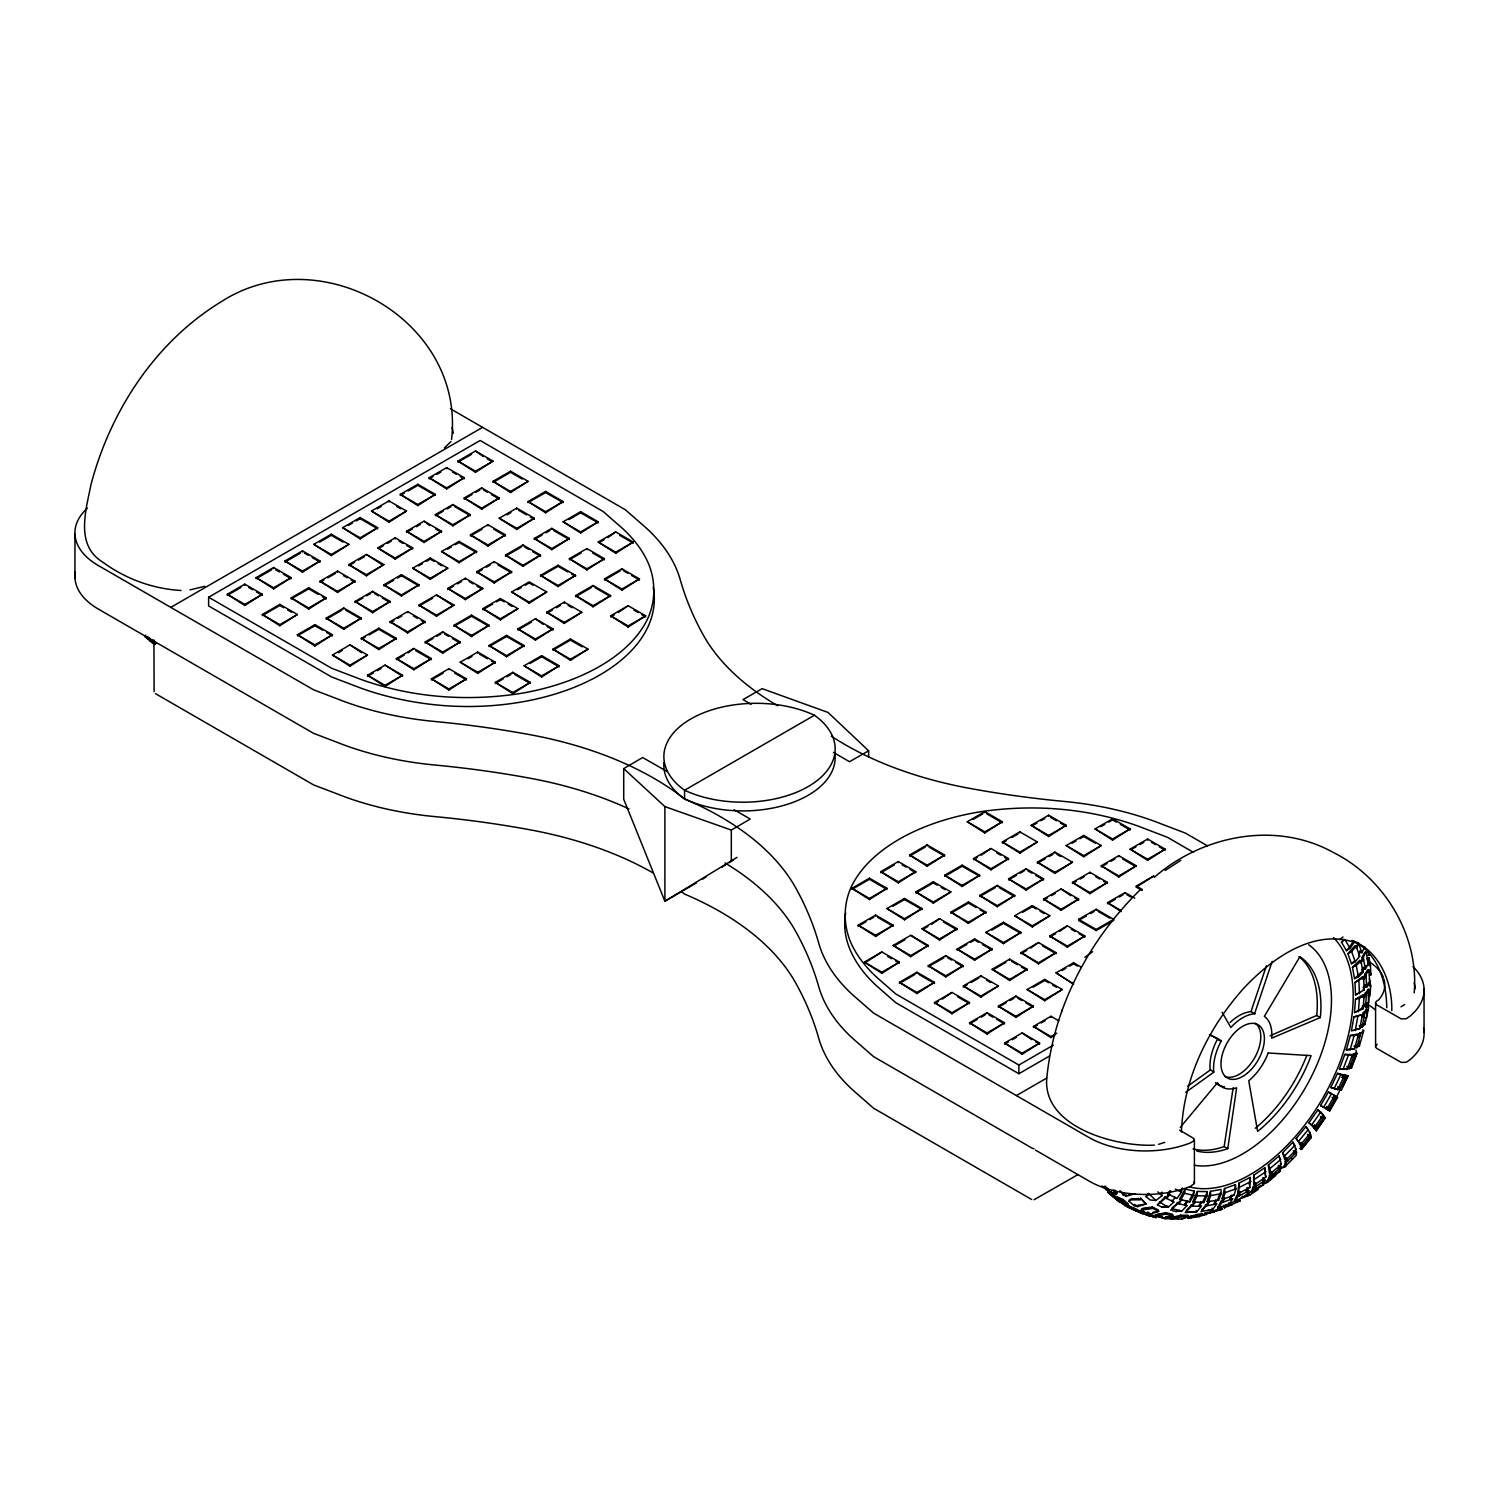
<?xml version="1.0" encoding="UTF-8"?>
<svg xmlns="http://www.w3.org/2000/svg" width="1499" height="1499" viewBox="0 0 1499 1499"><rect width="100%" height="100%" fill="white"/><g stroke="black" fill="none" stroke-linecap="round" stroke-linejoin="round"><path stroke-width="1.5" d="M1347.845 1066.67L1346.795 1066.688L1347.826 1067.288A5.94 1.33 20.7 0 1 1349.831 1066.969L1348.519 1066.407L1347.732 1068.506L1351.423 1068.131L1351.461 1063.578M1285.842 1165.847L1285.88 1163.767L1284.755 1164.873L1285.842 1165.847L1286.161 1162.549L1296.541 1151.981L1295.436 1151.082L1293.581 1152.975L1294.686 1153.874A5.94 1.986 44.5 0 1 1294.386 1151.513L1293.318 1150.801M1170.944 1218.893L1170.981 1217.432L1171.918 1218.968L1181.025 1216.57L1188.445 1216.682L1188.051 1215.296L1180.631 1215.202L1171.806 1217.488L1170.944 1218.893L1181.812 1219.099L1188.445 1216.682L1183.948 1217.319M1178.364 1219.006L1178.401 1217.544M1181.456 1132.026C1183.254 1078.474 1208.513 1027.639 1243.814 988.178C1271.695 958.517 1314.492 927.206 1357.063 943.302M1238.998 1183.104L1237.799 1192.567L1238.849 1193.167L1249.941 1187.452L1250.091 1177.408L1238.998 1183.104L1238.849 1193.167M1250.091 1177.408L1249.267 1184.697M1254.7 1184.603L1253.689 1175.253L1264.763 1167.758L1265.774 1177.127L1254.7 1184.603L1253.67 1184.004L1253.689 1175.253M1264.912 1172.668L1265.774 1177.127M1142.744 1208.531L1141.282 1210.349L1141.545 1208.925L1142.65 1209.955L1152.562 1208.306L1158.633 1211.361L1158.408 1210.03L1152.319 1206.957L1142.744 1208.531L1152.562 1208.306L1152.319 1206.957M1200.081 1203.66L1200.999 1201.748L1201.973 1202.517A5.94 4.609 -89.2 0 0 1199.575 1206.264L1198.807 1205.196L1201.355 1206.283L1196.82 1211.754L1186.927 1211.623L1186.271 1210.424L1193.41 1203.566L1197.045 1195.79L1197.345 1191.461L1207.238 1191.611L1206.939 1195.94L1203.734 1202.554L1192.792 1201.805L1197.345 1191.461M1354.496 1012.518L1355.489 999.158L1362.928 994.886L1364.09 995.411L1363.097 1008.771L1354.496 1012.518L1357.232 1011.225M1358.394 1011.75L1359.387 998.39L1364.09 995.411M1358.844 1010.195L1362.048 1008.171L1364.296 1004.386L1365.645 1004.742A5.94 3.11 4.3 0 0 1363.247 1006.803L1362.198 1006.204M1362.76 997.266L1368.1 989.377L1369.524 989.64L1368.531 1003L1365.495 1006.71L1364.146 1006.335L1364.296 1004.386M1365.495 1006.71L1366.488 993.35L1369.524 989.64L1368.1 989.377M1368.325 991.757L1368.531 1003M1368.793 991.907L1368.493 995.917L1369.974 995.992L1370.723 985.986L1369.468 978.828M1284.755 1164.873L1286.348 1158.034L1284.812 1159.589L1285.861 1160.189L1296.242 1149.621L1292.962 1142.163L1282.582 1152.731L1284.812 1159.589M1296.541 1151.981L1296.242 1155.279L1284.737 1167.028L1279.209 1168.883M1155.336 1216.27L1155.485 1214.827L1156.497 1216.101L1166.053 1214.021L1172.855 1215.614L1172.555 1214.246L1165.735 1212.654L1156.497 1214.64L1155.336 1216.27L1165.585 1218.237L1172.855 1215.614L1165.585 1216.776L1165.585 1218.237M1162.156 1217.863L1162.306 1216.42M1270.084 1035.772L1316.665 1015.479L1316.871 1013.811A110.626 63.876 -60 0 0 1298.996 956.606M1320.282 1017.577L1320.507 1015.891A110.626 63.876 -60 0 0 1300.832 957.355L1299.858 956.793L1264.35 1016.359A41.185 23.778 -60 0 1 1271.658 1038.151L1320.282 1017.577L1316.665 1015.479M1172.686 1217.338L1172.499 1218.799L1165.079 1218.687L1157.453 1216.214M1138.697 1198.451L1130.808 1199.294L1129.066 1201.242L1134.293 1205.721L1137.61 1206.639L1146.06 1203.997L1140.664 1198.244L1146.06 1203.997L1137.797 1205.271L1137.61 1206.639L1134.631 1204.372L1134.293 1205.721M1222.416 1201.036L1223.296 1202.086A5.94 4.029 70.7 0 1 1224.814 1198.488L1223.765 1197.888L1220.823 1201.598L1217.544 1207.95L1229.442 1204.053L1232.609 1198.825L1229.78 1198.469L1230.66 1199.5A5.94 4.029 70.7 0 1 1232.178 1195.921L1231.166 1195.153L1229.78 1198.469M1187.189 1200.793L1184.622 1204.203L1186.983 1205.646L1181.83 1211.023L1172.743 1208.887L1172.143 1207.707L1179.938 1201.242L1184.529 1193.26L1185.166 1188.988L1194.253 1191.124L1193.616 1195.415L1189.756 1201.936L1179.619 1199.2L1185.166 1188.988M1193.092 1148.909A110.626 63.876 -60 0 0 1222.809 1147.035L1224.158 1146.491L1233.171 1087.731M1196.708 1150.988A110.626 63.876 -60 0 0 1226.426 1149.115L1227.775 1148.59L1236.638 1087.768A41.185 23.778 -60 0 1 1217.469 1082.746L1180.238 1127.398M1224.514 1188.501L1222.172 1198.451L1223.221 1199.05L1234.127 1195.228L1235.888 1188.876L1235.42 1184.678L1224.514 1188.501L1224.983 1192.698L1223.221 1199.05M1234.895 1188.107L1235.42 1184.678M1238.474 1194.703L1239.411 1195.715A5.94 3.616 62.8 0 1 1240.479 1192.323L1239.429 1191.724L1236.844 1195.546L1234.464 1200.324L1235.345 1201.467L1237.781 1196.558L1248.892 1190.862L1247.955 1189.831L1245.969 1190.843L1246.906 1191.874A5.94 3.616 62.8 0 1 1247.955 1188.482L1246.943 1187.733L1249.941 1187.452M1353.934 1016.94L1351.405 1030.9L1359.837 1028.576L1362.366 1014.617L1353.934 1016.94L1362.366 1014.617M1355.265 1030.619L1357.775 1016.678M1359.162 1025.934L1360.211 1026.534A5.94 2.567 10.3 0 1 1362.535 1025.035L1361.186 1024.604L1360.83 1026.646L1362.16 1027.077L1365.064 1024.267L1367.594 1010.326L1366.189 1009.951L1363.341 1012.687L1362.085 1015.985M1362.16 1027.077L1364.69 1013.118L1367.594 1010.326L1366.189 1010.963M1366.264 1011.713L1366.282 1003.337M1150.764 1214.04L1147.372 1213.403L1147.634 1211.998L1150.764 1214.04L1158.633 1211.361L1152.806 1212.316M1126.648 1194.853L1126.405 1196.127L1123.182 1194.928L1119.978 1190.581M1142.201 1211.96L1149.227 1216.026L1149.527 1214.583L1142.201 1211.96L1141.601 1213.291L1156.029 1217.619L1156.347 1216.176L1151.794 1215.108M1170.082 1190.562L1167.815 1193.804L1176.959 1198.488L1181.399 1192.173L1182.355 1187.995L1180.481 1191.405M1278.31 1165.323L1279.378 1166.053A5.94 2.586 49.9 0 0 1279.228 1168.827L1278.179 1167.89L1280.127 1166.259L1281.158 1167.196L1280.165 1171.15L1269.334 1180.256L1268.304 1179.207L1271.021 1171.6L1269.428 1172.93L1270.477 1173.548L1281.308 1164.423L1279.153 1155.935L1268.323 1165.042L1269.428 1172.93M1281.158 1167.196L1270.328 1176.322L1269.334 1180.256L1269.185 1178.72L1268.304 1179.207M1278.179 1167.89L1278.46 1166.784M1210.536 1191.312L1207.07 1201.542L1218.631 1200.306L1221.123 1193.747L1221.048 1189.438L1210.536 1191.312L1210.63 1195.602L1207.95 1203.004L1201.561 1210.086L1202.292 1211.267L1212.803 1209.412L1216.663 1203.997L1215.839 1202.947M1129.066 1201.242L1129.403 1199.893L1140.833 1199.537L1130.808 1199.294M1346.364 1049.768L1350.374 1035.472L1357.307 1034.066L1358.45 1034.629L1354.459 1048.925L1346.364 1049.768L1354.459 1048.925M1350.093 1049.993L1354.103 1035.715L1358.45 1034.629M1355.902 1045.403L1353.99 1046.227L1355.04 1046.827A5.94 1.967 15.7 0 1 1357.232 1045.909L1355.902 1045.403L1355.321 1047.501L1359.331 1046.133L1363.809 1030.319L1362.366 1029.982M1357.85 1036.296L1359.331 1033.223L1363.341 1031.837L1360.642 1033.729L1356.632 1048.007M451.555 439.451C465.346 320.13 319.549 237.31 220.578 302.142C155.147 342.203 110.289 411.176 90.989 484.608C85.893 510.409 74.931 545.261 102.888 562.219C125.504 578.839 152.935 588.92 181.004 590.475M1414.194 992.788C1419.16 935.47 1384.476 877.964 1333.154 852.369C1275.724 820.59 1202.46 835.28 1154.286 877.327M1135.361 1208.625L1134.949 1210.012L1141.02 1213.084L1141.451 1211.679L1135.361 1208.625L1128.072 1205.721L1127.36 1207.014L1134.949 1210.012L1128.072 1205.721M1230.079 1022.487A41.185 23.778 -60 0 1 1250.934 1011.713L1266.393 965.862M1222.097 1012.256L1230.848 1027.49A41.185 23.778 -60 0 1 1254.551 1013.811L1272.164 961.402M1123.182 1194.928L1123.594 1193.654L1126.405 1196.127L1135.361 1193.672M1205.964 1195.171L1207.238 1191.611M1179.638 1130.152L1193.804 1138.491L1194.122 1140.702L1190.431 1142.894A79.897 46.132 0 0 1 1088.855 1137.422L873.636 1013.155L857.765 999.29A239.746 138.414 0 0 1 818.735 943.171A663.195 382.901 0 0 0 795.913 888.251A307.838 177.725 0 0 0 684.575 798.948A307.838 177.725 0 0 0 529.897 734.66A663.195 382.901 0 0 0 434.785 721.487A239.746 138.414 0 0 1 337.575 698.965L313.553 689.802L98.316 565.535A79.897 46.132 0 0 1 87.448 508.105M1194.403 1139.971L1194.403 1183.498L1190.431 1186.421A79.897 46.132 0 0 1 1088.855 1180.95L1035.472 1150.108M1339.45 1068.731L1344.865 1054.397L1351.311 1054.453L1352.454 1055.052L1347.039 1069.387L1339.45 1068.731L1347.039 1069.387M1342.992 1069.499L1348.407 1055.165L1352.454 1055.052M1351.498 1057.001L1353.147 1054.172L1356.839 1053.797L1351.423 1068.131M1349.025 1069.068L1354.44 1054.734L1356.839 1053.797M1355.939 1050.068L1356.764 1053.329L1352.716 1064.084L1351.33 1063.615M1215.033 1201.748L1215.764 1199.856L1216.738 1200.624A5.94 4.366 80 0 0 1214.771 1204.334L1213.946 1203.285M1220.149 1192.979L1217.638 1199.537L1218.631 1200.306M1251.44 1191.105L1255.281 1182.898L1256.331 1183.517A5.94 3.129 56 0 0 1255.731 1186.627L1252.396 1192.211L1251.44 1191.105L1252.396 1192.211L1263.47 1184.716L1265.175 1180.238L1264.182 1179.245M1123.032 1199.444L1122.526 1200.793L1127.754 1205.271L1128.26 1203.922L1123.032 1199.444L1117.617 1197.064M1354.609 1055.259L1355.471 1053.235M1192.661 1194.647L1194.253 1191.124M1357.644 944.295L1355.583 947.555L1356.745 948.024A5.94 4.347 -19.6 0 1 1358.975 944.482L1356.988 942.478L1358.319 942.665L1361.916 952.746L1360.061 951.078L1361.392 951.265A5.94 4.347 -19.6 0 0 1359.162 954.807M1359.293 952.783L1360.061 951.078M1361.916 952.746L1364.69 946.712M1330.793 1087.45L1337.501 1073.34L1343.329 1074.877L1344.453 1075.495L1337.745 1089.604L1330.793 1087.45L1337.745 1089.604M1334.129 1088.724L1340.837 1074.633L1344.453 1075.495M1342.111 1077.406L1344.996 1078.287L1342.111 1077.406L1343.329 1074.877M1343.722 1077.65L1344.922 1075.12L1348.182 1075.757L1341.474 1089.867L1338.214 1089.23L1339.207 1087.168L1340.481 1087.806L1337.689 1086.944L1339.207 1087.168M1339.488 1089.867L1346.196 1075.776L1348.182 1075.757M1342.486 1086.887L1347.526 1076.319L1344.922 1075.12M1200.999 1201.748L1202.779 1201.786L1205.177 1196.82M1239.561 1199.5L1240.254 1200.793L1224.458 1207.726L1223.99 1206.358L1246.437 1195.771L1248.892 1190.862M1337.277 1095.525L1340.293 1089.492M1124.887 1205.589L1125.599 1204.297L1120.409 1201.636L1124.887 1205.589L1141.02 1213.084M1133.712 1208.381L1133 1209.674L1128.129 1205.946M1135.474 1211.098L1136.186 1209.805M1362.31 959.566L1363.659 959.81A5.94 4.01 -10.4 0 0 1361.298 962.92L1360.136 962.433L1362.31 959.566L1361.935 957.542L1364.821 952.333L1366.226 952.446L1368.325 963.838L1365.383 969.178L1363.715 967.267L1361.673 969.984L1362.722 970.602A5.94 4.01 -10.4 0 1 1365.064 967.492M1365.383 969.178L1363.284 957.767L1365.795 951.565M1364.034 968.935L1365.945 965.468M1213.815 1072.141L1213.722 1071.616A41.185 23.778 -60 0 1 1221.048 1041.355L1217.432 1039.275A41.185 23.778 -60 0 0 1210.105 1069.518L1213.815 1072.141L1185.709 1092.34M1320.563 1105.55L1328.433 1091.947L1331.505 1093.727L1323.636 1107.33L1320.563 1105.55L1328.189 1110.009L1336.077 1096.406L1334.841 1095.694L1333.417 1098.13L1334.653 1098.842L1332.105 1097.343L1333.417 1098.111M1328.433 1091.947L1334.635 1095.563L1326.746 1109.166L1329.707 1110.89L1337.576 1097.287L1334.841 1095.694M1327.683 1107.049L1326.952 1109.297L1325.716 1108.548L1326.859 1106.562L1329.351 1108.005M1189.775 1199.537L1191.705 1196.277M1232.609 1198.825L1221.704 1202.648L1218.537 1207.875L1217.731 1206.695M155.203 644.326L151.718 641.347L152.523 640.11L156.008 643.108M1112.539 1196.071L1113.345 1194.834L1109.054 1191.368L1107.986 1192.398L1119.509 1202.029L1120.315 1200.811L1113.345 1194.834L1107.986 1192.398L1119.509 1202.029M1124.437 1203.247L1127.754 1205.271L1121.983 1203.453L1114.994 1197.495L1115.818 1196.258L1122.788 1202.235M1363.903 977.985L1364.671 974.481L1367.631 970.04L1369.055 970.228L1369.618 982.726L1366.582 987.279L1365.214 986.979L1365.139 985.143L1366.488 985.443A5.94 3.598 -2.5 0 0 1364.09 988.047L1363.041 987.448M1366.582 987.279L1366.02 974.781L1368.343 969.89M1364.296 986.417L1365.139 985.143M1365.214 986.979L1367.2 984.019M1349.999 946.3L1352.117 943.19M1343.91 939.292L1341.455 942.159L1346.477 950.703L1350.093 948.305L1354.215 942.234L1353.485 940.979M1308.964 1122.676L1317.865 1109.86L1320.619 1112.108L1323.167 1114.844L1314.286 1127.679L1308.964 1122.676L1314.286 1127.679M1311.719 1124.943L1320.619 1112.108M1313.236 1127.079L1314.529 1125.187L1316.665 1127.192L1314.529 1125.187M1321.2 1117.261L1320.469 1116.474L1322.661 1118.535L1321.481 1117.748L1323.074 1115.462L1325.228 1117.992L1316.328 1130.827L1314.173 1128.279L1315.485 1126.405M1324.254 1116.23L1315.372 1129.066L1316.328 1130.827M1323.13 1120.371L1316.459 1130.002L1314.173 1128.279M1174.579 1197.008L1175.516 1197.757A5.94 4.853 -63.2 0 0 1172.387 1201.336L1171.693 1200.287L1173.829 1202.067L1168.114 1207.257L1162.156 1207.257L1157.434 1204.877L1165.042 1196.933L1166.915 1198.563A5.94 4.853 -63.2 0 1 1170.044 1195.003L1168.995 1194.403M1171.075 1191.237L1166.222 1197.532M1216.663 1203.997L1206.152 1205.871L1200.943 1211.848M1307.465 1134.406L1308.552 1135.099A5.94 1.349 39.5 0 0 1309.264 1136.991L1308.102 1136.148L1309.845 1134.031L1311.344 1137.441L1301.619 1149.265L1300.457 1148.365L1301.769 1146.623M1101.952 1185.915L1108.005 1191.218L1108.904 1190.094L1103.695 1186.964M1107.049 1188.014L1110.478 1192.642L1111.377 1191.518M1155.954 1200.493L1150.033 1199.987L1145.967 1196.502L1148.478 1193.391L1155.954 1200.493L1162.156 1195.621L1161.5 1194.609M1347.901 953.701L1351.648 951.64L1356.089 946.206L1354.946 945.738L1347.901 953.701L1351.48 963.782L1355.246 961.702L1359.687 956.287L1356.089 946.206M1364.146 1006.335L1367.088 1002.737M1296.223 1138.509L1305.948 1126.686L1310.295 1132.982L1300.551 1144.805L1296.223 1138.509L1300.551 1144.805M1298.64 1141.226L1308.383 1129.403M1299.521 1144.187L1300.945 1142.463M1300.457 1148.365L1301.451 1143.4M1301.619 1149.265L1301.263 1146.698L1311.007 1134.874M1201.355 1206.283L1191.461 1206.152L1185.203 1212.616L1196.82 1211.754L1196.165 1210.555M1346.477 950.703L1348.931 947.855M1307.428 1139.765L1310.201 1136.542L1311.344 1137.441L1307.428 1139.765L1308.477 1140.608L1301.169 1149.471L1300.083 1148.496M1186.983 1205.646L1177.895 1203.51L1170.588 1210.293M1140.495 889.507C1090.11 938.711 1054.584 1004.836 1047.089 1075.308C1039.725 1126.48 1115.256 1147.035 1154.305 1145.142M1285.861 1160.189L1284.643 1155.841L1295.024 1145.273M1359.762 960.391L1352.435 967.23L1354.534 978.622L1358.394 976.955L1363.022 972.27L1360.923 960.878L1359.762 960.391L1360.136 962.433M1352.435 967.23L1356.295 965.562L1360.923 960.878M444.472 447.901L450.974 441.512M145.759 635.22L144.71 636.251L154.472 644.383M154.659 644.589L149.937 640.729L150.987 639.698M1114.282 1195.846L1113.232 1196.877L1116.774 1198.844M1351.48 963.782L1354.103 961.234M1173.829 1202.067L1165.716 1197.963L1157.434 1204.877M1270.477 1173.548L1269.99 1168.527L1280.821 1159.42M1362.46 976.88L1354.984 982.482L1355.527 994.98L1364.165 989.883L1363.622 977.385L1362.46 976.88L1362.554 979.109M1354.984 982.482L1363.622 977.385M1354.534 978.622L1361.973 971.671L1363.022 972.27M1339.6 939.686L1342.992 936.987M1104.632 1187.152L1105.775 1186.252M1160.263 1193.541L1162.006 1192.173M1187.714 1086.213L1210.199 1070.061M1254.963 1179.02L1266.037 1171.543M1265.175 1180.238L1255.731 1186.627L1254.738 1185.634M1253.614 1190.15L1256.837 1187.976M1245.669 1195.096L1257.286 1188.257L1258.092 1189.494L1249.791 1195.115L1242.952 1197.607L1242.352 1196.314M1341.455 942.159L1345.053 939.742L1350.093 948.305M1145.967 1196.502L1148.984 1194.516M1334.503 1099.329L1337.576 1097.287L1336.302 1096.556M1401.022 1006.822L1404.675 1004.499M1355.527 994.98L1358.281 993.237M702.225 879.332L706.066 876.952M721.431 867.453L725.272 865.073M729.132 862.712L732.974 860.332M737.002 857.372L664.9 901.236L623.715 799.211L623.715 768.594L642.659 757.538L667.018 771.46M1361.542 1032.923L1363.341 1031.837M623.715 768.594L664.9 806.612L731.325 830.071L750.268 819.016L734.023 809.741M696.454 882.892L664.9 901.236L664.9 806.612M170.792 607.376L482.603 427.346M208.623 597.239L480.13 440.481L603.179 511.534L622.01 527.985A211.228 121.944 0 0 1 644.907 556.298C655.738 575.485 656.862 599.356 647.381 619.331A186.269 107.535 0 0 1 518.41 693.793C482.228 699.152 445.24 698.89 409.227 692.369A211.228 121.944 0 0 1 360.191 679.141L331.672 668.273L208.623 597.239L208.623 605.933L331.672 676.986L360.191 687.854A211.228 121.944 0 0 0 424.161 703.481A186.269 107.535 0 0 0 653.189 587.177M227.286 594.279L244.805 584.16L262.325 594.279L244.805 605.484L227.286 594.279L244.805 604.397L262.325 594.279M256.104 577.64L273.642 567.503L291.162 577.64L273.642 588.845L256.104 577.64L273.642 587.758L291.162 577.64M284.941 560.982L302.479 550.864L319.999 560.982L302.479 572.187L284.941 560.982L302.479 571.1L319.999 560.982M313.778 544.343L331.316 534.206L348.836 544.343L331.316 555.548L313.778 544.343L331.316 554.461L348.836 544.343M342.615 527.685L360.153 517.567L377.673 527.685L360.153 538.891L342.615 527.685L360.153 537.804L377.673 527.685M371.452 511.028L388.99 500.91L406.51 511.028L388.99 522.252L371.452 511.028L388.99 521.165L406.51 511.028M400.289 494.389L417.828 484.271L435.347 494.389L417.828 505.594L400.289 494.389L417.828 504.507L435.347 494.389M429.126 477.731L446.665 467.613L464.184 477.731L446.665 488.955L429.126 477.731L446.665 487.868L464.184 477.731M457.963 461.092L475.502 450.974L493.021 461.092L475.502 472.297L457.963 461.092L475.502 471.211L493.021 461.092M227.286 595.365L240.908 587.496M256.104 578.726L271.694 569.732M284.941 562.069L300.531 553.075M319.624 542.057L331.316 535.312L343.009 542.057M348.461 525.399L352.359 523.151M356.256 520.903L360.153 518.654L377.673 528.772M377.298 508.761L381.196 506.512M400.289 495.476L404.187 493.227M408.084 490.979L417.828 485.357L435.347 495.476M429.126 478.837L433.024 476.588M436.921 474.321L440.818 472.073M457.963 462.179L471.604 454.309M262.325 614.515L279.863 604.397L297.383 614.515L279.863 625.72L262.325 614.515L279.863 624.633L297.383 614.515M291.162 597.876L308.7 587.758L326.22 597.876L308.7 609.081L291.162 597.876L308.7 607.994L326.22 597.876M319.999 581.219L337.537 571.1L355.057 581.219L337.537 592.424L319.999 581.219L337.537 591.337L355.057 581.219M348.836 564.58L366.374 554.461L383.894 564.58L366.374 575.785L348.836 564.58L366.374 574.698L383.894 564.58M377.673 547.922L395.211 537.804L412.731 547.922L395.211 559.127L377.673 547.922L395.211 558.04L412.731 547.922M406.51 531.283L424.048 521.165L441.568 531.283L424.048 542.488L406.51 531.283L424.048 541.401L441.568 531.283M435.347 514.625L452.885 504.507L470.405 514.625L452.885 525.83L435.347 514.625L452.885 524.744L470.405 514.625M464.184 497.987L481.722 487.868L499.242 497.987L481.722 509.192L464.184 497.987L481.722 508.105L499.242 497.987M493.021 481.329L510.559 471.211L528.079 481.329L510.559 492.534L493.021 481.329L510.559 491.447L528.079 481.329M262.325 615.602L279.863 605.484L283.761 607.732M291.162 598.963L308.7 588.845L318.444 594.466M319.999 582.305L323.896 580.057M327.794 577.808L335.589 573.311M348.836 565.666L354.682 562.294M358.58 560.045L364.426 556.672M379.622 547.885L383.519 545.636M387.417 543.388L391.314 541.139M406.51 532.37L412.356 528.997M416.254 526.749L420.151 524.5M435.347 515.712L443.142 511.215M447.039 508.967L450.937 506.718M464.184 499.073L471.979 494.576M475.876 492.328L479.774 490.079M493.021 482.416L510.559 472.297L522.233 479.043M297.383 634.752L314.921 624.633L332.441 634.752L314.921 645.975L297.383 634.752L314.921 644.87L332.441 634.752M326.22 618.113L343.758 607.994L361.278 618.113L343.758 629.318L326.22 618.113L343.758 628.231L361.278 618.113M355.057 601.455L372.595 591.337L390.115 601.455L372.595 612.66L355.057 601.455L372.595 611.573L390.115 601.455M383.894 584.816L401.432 574.698L418.952 584.816L401.432 596.021L383.894 584.816L401.432 594.934L418.952 584.816M412.731 568.158L430.269 558.04L447.789 568.158L430.269 579.363L412.731 568.158L430.269 578.277L447.789 568.158M441.568 551.52L459.106 541.401L476.626 551.52L459.106 562.725L441.568 551.52L459.106 561.638L476.626 551.52M470.405 534.862L487.943 524.744L505.463 534.862L487.943 546.067L470.405 534.862L487.943 544.98L505.463 534.862M499.242 518.223L516.78 508.105L534.3 518.223L516.78 529.428L499.242 518.223L516.78 528.341L534.3 518.223M528.079 501.565L545.617 491.447L563.137 501.565L545.617 512.77L528.079 501.565L545.617 511.684L563.137 501.565M297.383 635.838L314.921 625.72L322.716 630.217M326.22 619.199L341.809 610.205M355.057 602.542L362.852 598.045M366.749 595.796L370.646 593.548M383.894 585.903L393.637 580.282M397.535 578.033L401.432 575.785L418.952 585.903M418.577 565.873L422.474 563.624M426.372 561.376L430.269 559.127L434.167 561.376M447.414 549.234L451.311 546.985M455.209 544.737L459.106 542.488L476.626 552.606M470.405 535.949L482.097 529.203M507.037 514.813L510.934 512.564M528.079 502.652L545.617 492.534L563.137 502.652M332.441 655.007L349.979 644.87L367.499 655.007L349.979 666.212L332.441 655.007L349.979 665.125L367.499 655.007M361.278 638.349L378.816 628.231L396.336 638.349L378.816 649.554L361.278 638.349L378.816 648.467L396.336 638.349M390.115 621.692L407.653 611.573L425.173 621.692L407.653 632.915L390.115 621.692L407.653 631.828L425.173 621.692M418.952 605.053L436.49 594.934L454.01 605.053L436.49 616.258L418.952 605.053L436.49 615.171L454.01 605.053M447.789 588.395L465.327 578.277L482.847 588.395L465.327 599.619L447.789 588.395L465.327 598.532L482.847 588.395M476.626 571.756L494.164 561.638L511.684 571.756L494.164 582.961L476.626 571.756L494.164 581.874L511.684 571.756M505.463 555.098L522.982 544.98L540.521 555.098L522.982 566.322L505.463 555.098L522.982 565.235L540.521 555.098M534.3 538.46L551.819 528.341L569.358 538.46L551.819 549.665L534.3 538.46L551.819 548.578L569.358 538.46M563.137 521.802L580.656 511.684L598.195 521.802L580.656 533.026L563.137 521.802L580.656 531.92L598.195 521.802M338.287 652.721L342.184 650.472M361.278 639.436L365.175 637.187M369.073 634.939L378.816 629.318L396.336 639.436M390.115 622.797L394.012 620.549M397.91 618.3L401.807 616.052M418.952 606.139L432.593 598.27M447.789 589.5L453.635 586.128M457.532 583.861L461.43 581.612M476.626 572.843L482.472 569.47M486.369 567.222L490.267 564.973M505.463 556.204L521.052 547.191M534.3 539.546L542.095 535.049M545.992 532.801L549.889 530.552M568.983 519.516L580.656 512.77L598.195 522.889M367.499 675.243L385.037 665.125L402.556 675.243L385.037 686.448L367.499 675.243L385.037 685.362L402.556 675.243M396.336 658.586L413.874 648.467L431.393 658.586L413.874 669.791L396.336 658.586L413.874 668.704L431.393 658.586M425.173 641.947L442.711 631.828L460.23 641.947L442.711 653.152L425.173 641.947L442.711 652.065L460.23 641.947M454.01 625.289L471.529 615.171L489.067 625.289L471.529 636.494L454.01 625.289L471.529 635.407L489.067 625.289M482.847 608.65L500.366 598.532L517.904 608.65L500.366 619.855L482.847 608.65L500.366 618.768L517.904 608.65M511.684 591.993L529.203 581.874L546.742 591.993L529.203 603.198L511.684 591.993L529.203 602.111L546.742 591.993M540.521 575.354L558.04 565.235L575.579 575.354L558.04 586.559L540.521 575.354L558.04 585.472L575.579 575.354M569.358 558.696L586.877 548.578L604.416 558.696L586.877 569.901L569.358 558.696L586.877 568.814L604.416 558.696M598.195 542.057L615.714 531.92L633.253 542.057L615.714 553.262L598.195 542.057L615.714 552.175L633.253 542.057M367.499 676.33L373.345 672.957M377.242 670.709L381.139 668.46M396.336 659.672L404.13 655.175M408.028 652.927L413.874 648.467M425.173 643.034L432.967 638.537M436.865 636.288L440.762 634.04M454.01 626.376L471.529 616.258L489.067 626.376M482.847 609.737L492.59 604.116M496.488 601.867L500.366 599.619L504.264 601.867M517.53 589.707L521.427 587.458M525.325 585.21L529.203 582.961L533.101 585.21M540.521 576.44L558.04 566.322L567.784 571.943M569.358 559.783L581.05 553.037M600.143 542.02L604.041 539.771M607.938 537.523L615.714 531.92M431.393 678.822L448.913 668.704L466.451 678.822L448.913 690.027L431.393 678.822L448.913 688.94L466.451 678.822M460.23 662.183L477.75 652.065L495.288 662.183L477.75 673.388L460.23 662.183L477.75 672.302L495.288 662.183M489.067 645.526L506.587 635.407L524.125 645.526L506.587 656.731L489.067 645.526L506.587 655.644L524.125 645.526M517.904 628.887L535.424 618.768L552.962 628.887L535.424 640.092L517.904 628.887L535.424 639.005L552.962 628.887M546.742 612.229L564.261 602.111L581.799 612.229L564.261 623.434L546.742 612.229L564.261 622.347L581.799 612.229M575.579 595.59L593.098 585.472L610.636 595.59L593.098 606.795L575.579 595.59L593.098 605.708L610.636 595.59M604.416 578.933L621.935 568.814L639.473 578.933L621.935 590.138L604.416 578.933L621.935 589.051L639.473 578.933M431.393 679.909L443.086 673.163M468.025 658.773L471.923 656.525M489.067 646.612L506.587 636.494L524.125 646.612M517.904 629.973L531.527 622.104M546.742 613.316L552.588 609.943M556.485 607.695L560.364 605.446M575.579 596.677L591.149 587.683M604.416 580.019L619.986 571.025M495.288 682.42L512.808 672.302L530.346 682.42L512.808 693.625L495.288 682.42L512.808 692.538L530.346 682.42M524.125 665.762L541.645 655.644L559.183 665.762L541.645 676.986L524.125 665.762L541.645 675.899L559.183 665.762M552.962 649.123L570.482 639.005L588.02 649.123L570.482 660.328L552.962 649.123L570.482 659.241L588.02 649.123M610.636 615.827L628.156 605.708L645.694 615.827L628.156 627.032L610.636 615.827L628.156 625.945L645.694 615.827M495.288 683.507L503.083 679.01M506.962 676.761L510.859 674.513M529.971 663.476L541.645 656.731L559.183 666.868M552.962 650.21L570.482 640.092L582.174 646.837M610.636 616.913L614.534 614.665M618.412 612.416L628.156 605.708M814.425 715.267A92.301 53.289 0 0 0 690.889 718.92A92.301 53.289 0 0 0 684.575 790.235A92.301 53.289 0 0 0 808.111 786.6A92.301 53.289 0 0 0 814.425 715.267L684.575 790.235L684.575 798.948A92.301 53.289 0 0 0 785.42 804.907A92.301 53.289 0 0 0 834.924 753.828M851.919 888.326L869.439 878.208L886.977 888.326L869.439 899.531L851.919 888.326L869.439 898.444L886.977 888.326M880.756 871.668L898.276 861.55L915.814 871.668L898.276 882.874L880.756 871.668L898.276 881.787L915.814 871.668M909.593 855.03L927.113 844.893L944.651 855.03L927.113 866.235L909.593 855.03L927.113 865.148L944.651 855.03M967.267 821.733L984.787 811.596L1002.325 821.733L984.787 832.938L967.267 821.733L984.787 831.851L1002.325 821.733M851.919 889.413L869.439 879.295L886.977 889.413M880.756 872.755L894.378 864.886M909.593 856.116L925.164 847.122M973.113 819.447L982.838 813.826M858.14 925.202L875.66 915.083L893.198 925.202L875.66 936.407L858.14 925.202L875.66 935.32L893.198 925.202M886.977 908.563L904.497 898.444L922.035 908.563L904.497 919.768L886.977 908.563L904.497 918.681L922.035 908.563M915.814 891.905L933.334 881.787L950.872 891.905L933.334 903.11L915.814 891.905L933.334 902.023L950.872 891.905M944.651 875.266L962.171 865.148L979.709 875.266L962.171 886.471L944.651 875.266L962.171 885.384L979.709 875.266M973.488 858.608L991.008 848.49L1008.546 858.608L991.008 869.813L973.488 858.608L991.008 868.727L1008.546 858.608M1002.325 841.97L1019.845 831.851L1037.383 841.97L1019.845 853.175L1002.325 841.97L1019.845 852.088L1037.383 841.97M1031.162 825.312L1048.682 815.194L1066.22 825.312L1048.682 836.517L1031.162 825.312L1048.682 835.43L1066.22 825.312M858.14 926.288L865.935 921.791M869.813 919.543L873.711 917.294M892.823 906.277L904.497 899.531L922.035 909.649M915.814 892.992L933.334 882.874L937.231 885.122M944.651 876.353L962.171 866.235L979.709 876.353M973.488 859.695L977.385 857.447M981.264 855.198L991.008 848.49M1002.325 843.056L1006.222 840.808M1012.05 837.435L1017.896 834.062M1033.111 825.274L1036.989 823.026M1040.887 820.777L1044.784 818.529M864.361 962.096L881.88 951.977L899.419 962.096L881.88 973.301L864.361 962.096L881.88 972.214L899.419 962.096M893.198 945.438L910.717 935.32L928.256 945.438L910.717 956.662L893.198 945.438L910.717 955.575L928.256 945.438M922.035 928.799L939.554 918.681L957.093 928.799L939.554 940.004L922.035 928.799L939.554 938.917L957.093 928.799M950.872 912.142L968.391 902.023L985.93 912.142L968.391 923.365L950.872 912.142L968.391 922.26L985.93 912.142M979.709 895.503L997.228 885.384L1014.767 895.503L997.228 906.708L979.709 895.503L997.228 905.621L1014.767 895.503M1008.546 878.845L1026.066 868.727L1043.604 878.845L1026.066 890.069L1008.546 878.845L1026.066 888.963L1043.604 878.845M1037.383 862.206L1054.903 852.088L1072.441 862.206L1054.903 873.411L1037.383 862.206L1054.903 872.324L1072.441 862.206M1066.22 845.548L1083.74 835.43L1101.259 845.548L1083.74 856.753L1066.22 845.548L1083.74 855.667L1101.259 845.548M1095.057 828.91L1112.577 818.791L1130.096 828.91L1112.577 840.115L1095.057 828.91L1112.577 839.028L1130.096 828.91M864.361 963.182L881.88 951.977M895.147 945.401L904.871 939.779M923.984 928.762L927.881 926.513M931.76 924.265L939.554 918.681M950.872 913.228L968.391 903.11L976.186 907.607M979.709 896.589L995.28 887.595M1008.546 879.932L1016.322 875.435M1020.219 873.186L1024.117 870.938M1037.383 863.293L1045.159 858.796M1049.056 856.547L1052.954 854.299M1072.047 843.262L1075.945 841.014M1079.842 838.765L1083.74 836.517L1095.432 843.262M1100.884 826.624L1104.782 824.375M1108.679 822.127L1112.577 819.878L1116.474 822.127M899.419 982.332L916.938 972.214L934.477 982.332L916.938 993.537L899.419 982.332L916.938 992.45L934.477 982.332M928.256 965.693L945.775 955.575L963.314 965.693L945.775 976.898L928.256 965.693L945.775 975.812L963.314 965.693M957.093 949.036L974.612 938.917L992.151 949.036L974.612 960.241L957.093 949.036L974.612 959.154L992.151 949.036M985.93 932.397L1003.449 922.26L1020.969 932.397L1003.449 943.602L985.93 932.397L1003.449 942.515L1020.969 932.397M1014.767 915.739L1032.286 905.621L1049.806 915.739L1032.286 926.944L1014.767 915.739L1032.286 925.857L1049.806 915.739M1043.604 899.1L1061.123 888.963L1078.643 899.1L1061.123 910.305L1043.604 899.1L1061.123 909.218L1078.643 899.1M1072.441 882.443L1089.96 872.324L1107.48 882.443L1089.96 893.648L1072.441 882.443L1089.96 892.561L1107.48 882.443M1101.259 865.785L1118.797 855.667L1136.317 865.785L1118.797 877.009L1101.259 865.785L1118.797 875.922L1136.317 865.785M1130.096 849.146L1147.634 839.028L1165.154 849.146L1147.634 860.351L1130.096 849.146L1147.634 859.264L1165.154 849.146M899.419 983.419L914.99 974.425M928.256 966.78L943.827 957.786M957.093 950.122L966.818 944.501M970.715 942.253L974.612 940.004L978.51 942.253M991.757 930.111L1003.449 923.365L1020.969 933.484M1022.543 912.329L1032.286 906.708L1036.184 908.956M1043.604 900.187L1047.482 897.938M1051.38 895.69L1055.277 893.441M1072.441 883.529L1076.319 881.281M1080.217 879.032L1084.114 876.784M1101.259 866.89L1107.105 863.518M1111.003 861.269L1114.9 859.021M1132.045 849.109L1135.942 846.86M1139.84 844.612L1143.737 842.363M934.477 1002.569L951.996 992.45L969.516 1002.569L951.996 1013.774L934.477 1002.569L951.996 1012.687L969.516 1002.569M963.314 985.93L980.833 975.812L998.353 985.93L980.833 997.135L963.314 985.93L980.833 996.048L998.353 985.93M992.151 969.272L1009.67 959.154L1027.19 969.272L1009.67 980.477L992.151 969.272L1009.67 979.39L1027.19 969.272M1020.969 952.633L1038.507 942.515L1056.027 952.633L1038.507 963.838L1020.969 952.633L1038.507 962.751L1056.027 952.633M1049.806 935.976L1067.344 925.857L1084.864 935.976L1067.344 947.181L1049.806 935.976L1067.344 946.094L1084.864 935.976M1078.643 919.337L1096.181 909.218L1113.701 919.337L1096.181 929.455L1078.643 919.337L1078.643 920.423L1096.181 930.542L1113.701 920.423M1121.121 911.636L1107.48 902.679L1125.018 892.561L1134.762 898.182M1136.317 886.04L1153.855 875.922L1136.317 887.127L1136.317 886.04L1142.163 889.413M1180.744 860.389L1165.154 870.469M934.477 1003.655L938.355 1001.407M942.253 999.158L951.996 992.45M963.314 987.017L967.192 984.768M971.09 982.52L978.884 978.023M994.081 969.235L1005.773 962.489M1020.969 953.72L1026.815 950.347M1030.712 948.099L1038.507 942.515M1049.806 937.062L1055.652 933.69M1059.549 931.441L1067.344 925.857M1078.643 920.423L1086.438 915.926M1090.335 913.678L1094.233 911.429M1107.48 903.766L1115.275 899.269M1119.172 897.02L1123.07 894.772M969.516 1022.805L987.054 1012.687L1004.574 1022.805L987.054 1034.029L969.516 1022.805L987.054 1032.923L1004.574 1022.805M998.353 1006.166L1015.891 996.048L1033.411 1006.166L1015.891 1017.371L998.353 1006.166L1015.891 1016.285L1033.411 1006.166M1027.19 989.509L1044.728 979.39L1062.248 989.509L1044.728 1000.732L1027.19 989.509L1044.728 999.627L1062.248 989.509M1056.027 972.87L1073.565 984.075L1056.027 972.87L1073.565 962.751L1081.36 967.248M1092.659 951.715L1084.864 957.299M969.516 1023.892L977.311 1019.395M981.208 1017.146L985.105 1014.898M998.353 1007.253L1006.148 1002.756M1010.045 1000.508L1013.942 998.259M1033.036 987.223L1044.728 980.477L1048.625 982.726M1061.873 970.584L1065.77 968.335M1069.668 966.087L1073.565 963.838L1077.462 966.087M1004.574 1043.06L1022.112 1032.923L1039.631 1043.06L1022.112 1054.265L1004.574 1043.06L1022.112 1053.179L1039.631 1043.06M1054.846 1035.359L1050.949 1037.608L1033.411 1026.403L1050.949 1016.285L1058.744 1020.782M1004.574 1044.147L1008.471 1041.899M1012.368 1039.65L1016.266 1037.402M1033.411 1027.49L1037.308 1025.241M1041.205 1022.993L1045.103 1020.744M1033.411 1026.403L1050.949 1036.521L1056.795 1033.148M1193.541 852.388L1167.328 837.248L1138.809 826.361A211.228 121.944 0 0 0 1089.773 813.151C1053.76 806.631 1016.772 806.368 980.59 811.727A186.269 107.535 0 0 0 851.619 886.171C842.138 906.146 843.262 930.017 854.093 949.204A211.228 121.944 0 0 0 876.99 977.517L895.821 993.987L1018.87 1065.021L1053.329 1045.14M845.68 912.872A186.269 107.535 0 0 0 849.933 949.298A211.228 121.944 0 0 0 876.99 986.23L895.821 1002.7L1018.87 1073.734L1049.263 1056.177M1016.397 1095.582L1046.77 1078.043M1077.95 1174.616L1034.085 1199.725M751.055 704.286L743.017 699.602L762.148 688.659L828.01 712.437L868.633 750.793L849.502 761.717L833.425 752.348M1239.86 1187.133L1250.972 1181.418M1237.799 1192.567L1239.429 1191.724M1275.48 1173.417L1280.165 1171.15L1279.153 1170.101M1354.103 1030.075L1359.837 1028.576M1258.448 1186.889L1263.47 1184.716L1262.514 1183.629M1241.135 1197.72L1246.437 1195.771M1263.376 1183.835L1267.498 1182.336L1275.63 1175.516L1274.731 1174.354L1266.599 1181.175L1267.498 1182.336L1262.889 1183.03M1199.106 1216.645L1198.881 1215.183L1205.102 1214.527L1187.733 1216.738L1187.808 1218.181L1199.106 1216.645L1205.102 1214.527L1204.596 1213.159M1224.983 1192.698L1235.888 1188.876M1222.172 1198.451L1223.765 1197.888M1215.745 1209.993L1221.891 1207.857L1222.472 1209.206L1205.589 1214.134L1211.735 1211.998M1205.889 1213.309L1213.703 1210.724L1214.302 1212.054L1205.889 1213.309L1206.227 1214.733L1205.383 1212.728M204.745 586.315L190.017 589.875M1158.596 1144.337L1164.723 1142.388M1172.349 1210.705L1175.872 1211.529L1179.451 1210.405M1223.896 1205.739L1229.442 1204.053L1228.637 1202.873M1196.727 1214.546L1188.37 1217.057L1188.595 1218.5L1197.214 1215.914L1196.727 1214.546L1202.629 1213.497M1235.569 1202.011L1240.254 1200.793M1207.051 1210.761L1212.803 1209.412L1212.073 1208.231M1162.156 1207.257L1167.571 1206.077L1168.114 1207.257L1159.458 1201.992M1355.489 999.158L1359.387 998.39M1368.999 965.543L1370.461 965.506L1369.037 957.749L1367.613 958.011L1370.461 965.506L1370.892 974.875L1369.411 974.931M1210.63 1195.602L1221.123 1193.747M1207.07 1201.542L1209.656 1201.879A5.94 4.366 80 0 0 1207.688 1205.589L1206.864 1204.521M1184.173 1217.6L1188.107 1216.907M1244.207 1196.015L1249.791 1195.115L1248.986 1193.879M1223.99 1206.358L1231.934 1205.084L1231.241 1203.772M1128.822 1194.553L1133.188 1193.972M1280.483 1167.534L1284.737 1167.028L1283.744 1165.96M1367.838 955.406L1369.318 955.256L1368.531 950.984M1171.806 1217.488L1181.025 1216.57L1180.631 1215.202M1175.872 1211.529L1181.83 1211.023M1156.497 1214.64L1166.053 1214.021L1165.735 1212.654M1218.687 1209.393L1222.472 1209.206L1213.778 1211.286L1213.572 1209.862M1368.006 957.749L1369.037 957.749M1338.214 1089.23L1341.474 1089.867M1197.045 1195.79L1206.939 1195.94M1192.792 1201.805L1195.303 1202.423A5.94 4.609 -89.2 0 0 1192.904 1206.17L1192.136 1205.102M1168.976 1217.282L1165.266 1217.225L1165.079 1218.687L1161.5 1216.776M1369.243 985.911L1370.723 985.986L1369.374 982.463M1350.374 1035.472L1354.103 1035.715M1368.194 982.538L1369.618 982.726M1367.032 1007.515L1368.475 1007.721L1366.582 1018.196L1365.139 1017.99M1361.935 957.542L1363.284 957.767M1344.865 1054.397L1348.407 1055.165M1364.671 974.481L1366.02 974.781M1364.765 976.711L1366.114 977.011A5.94 3.598 -2.5 0 0 1363.715 979.615M1184.529 1193.26L1193.616 1195.415M1179.619 1199.2L1181.999 1200.118A5.94 4.778 -76.8 0 0 1179.226 1203.809L1178.495 1202.76M1139.128 1211.867L1148.215 1214.003M1141.601 1213.291L1156.029 1217.619M1363.659 1023.911L1365.064 1024.267L1364.84 1020.819M1365.139 992.975L1366.488 993.35M1364.971 995.373L1366.32 995.729A5.94 3.11 4.3 0 0 1363.921 997.809M1110.478 1192.642L1116.474 1194.31L1117.074 1193.054L1114.937 1190.15M1363.341 1012.687L1364.69 1013.118M1362.891 1015.198L1364.24 1015.629A5.94 2.567 10.3 0 0 1361.916 1017.128M1357.944 1045.665L1359.331 1046.133L1359.2 1041.224M1355.377 1052.86L1356.764 1053.329M1359.331 1033.223L1360.642 1033.729M1358.6 1035.772L1359.93 1036.277A5.94 1.967 15.7 0 0 1357.738 1037.196M1337.501 1073.34L1340.837 1074.633M1187.808 1218.181L1187.733 1216.738M151.718 641.347L155.484 642.996M1114.994 1197.495L1122.526 1200.793L1117.486 1197.401M1353.147 1054.172L1354.44 1054.734M1352.173 1056.739L1353.466 1057.301A5.94 1.33 20.7 0 0 1351.48 1057.619M1209.824 1034.666L1217.788 1038.638M1209.449 1034.76L1221.404 1040.737M1175.328 1189.1L1181.399 1192.173M1141.282 1210.349L1147.372 1213.403M1120.409 1201.636L1124.475 1203.678M1113.082 1192.436L1116.474 1194.31L1113.27 1189.962M149.937 640.729L155.259 643.671M1352.004 940.379C1379.961 951.322 1392.29 982.388 1391.803 1010.588M450.393 408.759L625.364 509.772L641.235 523.638A239.746 138.414 0 0 1 680.265 579.757A663.195 382.901 0 0 0 703.087 634.677A307.838 177.725 0 0 0 777.756 705.748M1207.557 845.904L1185.447 833.125L1161.425 823.963A239.746 138.414 0 0 0 1064.215 801.44A663.195 382.901 0 0 1 969.104 788.268A307.838 177.725 0 0 1 831.252 736.103M1358.637 955.687L1359.687 956.287M483.278 456.558L475.502 450.974M487.175 458.806L491.072 461.055M619.612 535.274L633.253 543.144M1120.371 824.375L1130.096 829.996M1151.532 842.363L1155.429 844.612M1159.327 846.86L1165.154 850.233M1363.116 989.265L1364.165 989.883M452.511 472.073L456.389 474.321M460.287 476.588L464.184 478.837M483.671 490.079L487.55 492.328M491.447 494.576L499.242 499.073M518.71 510.316L526.505 514.813M530.402 517.061L534.3 519.31M553.768 530.552L569.358 539.546M592.723 553.037L604.416 559.783M623.884 571.025L627.781 573.274M631.679 575.522L639.473 580.019M1050.63 817.405L1056.476 820.777M1060.374 823.026L1066.22 826.399M1122.695 859.021L1134.368 865.766M1362.048 1008.171L1363.097 1008.771M1136.317 887.127L1142.163 890.5M454.834 506.718L470.405 515.712M493.771 529.203L505.463 535.949M524.931 547.191L528.828 549.44M532.726 551.688L540.521 556.204M571.681 574.192L575.579 576.44M595.047 587.683L610.636 596.677M634.002 610.168L637.899 612.416M641.797 614.665L645.694 616.913M986.735 813.826L1002.325 822.82M1056.851 854.299L1060.749 856.547M1095.806 876.784L1099.704 879.032M1103.601 881.281L1107.48 883.529M1126.967 894.772L1130.864 897.02M1107.48 902.679L1121.121 910.549M396.785 506.512L400.664 508.761M429.894 525.624L424.048 521.165M435.722 528.997L441.568 532.37M498.043 564.973L511.684 572.843M568.158 605.446L572.056 607.695M996.854 852.95L1000.751 855.198M1004.649 857.447L1008.546 859.695M1028.014 870.938L1031.912 873.186M1035.809 875.435L1043.604 879.932M1070.867 895.69L1061.123 888.963M1074.764 897.938L1078.643 900.187M1098.13 911.429L1109.803 918.175M1251.384 1011.713L1255 1013.811M399.109 541.139L402.987 543.388M406.885 545.636L412.731 549.009M438.045 563.624L441.943 565.873M469.206 581.612L473.103 583.861M477.001 586.128L480.898 588.376M508.161 604.116L512.058 606.364M543.219 624.352L535.424 618.768M547.116 626.601L552.962 629.973M929.061 847.122L944.651 856.116M999.177 887.595L1014.767 896.589M1040.081 911.205L1043.979 913.453M1071.242 929.193L1075.139 931.441M1079.036 933.69L1084.864 937.062M1333.51 1094.907L1334.635 1095.563M381.945 564.542L366.374 554.461M452.061 605.015L436.49 594.934M902.173 864.886L906.071 867.134M909.968 869.383L915.814 872.755M941.128 887.371L945.026 889.619M980.084 909.856L985.93 913.228M1042.405 945.85L1056.027 953.72M304.428 553.075L308.326 555.323M312.223 557.572L319.999 562.069M343.383 575.56L347.262 577.808M351.159 580.057L355.057 582.305M374.544 593.548L378.441 595.796M382.32 598.045L390.115 602.542M413.48 616.052L417.378 618.3M421.275 620.549L425.173 622.797M444.641 634.04L448.538 636.288M452.436 638.537L460.23 643.034M479.699 654.276L487.494 658.773M491.391 661.022L495.288 663.27M514.757 674.513L530.346 683.507M943.452 922.016L957.093 929.886M982.407 944.501L992.151 950.122M1011.619 961.365L1017.465 964.738M1021.362 966.986L1027.19 970.359M1052.523 984.974L1056.42 987.223M275.591 569.732L279.489 571.981M283.386 574.229L291.162 578.726M322.322 596.714L326.22 598.963M345.707 610.205L361.278 619.199M415.804 650.678L431.393 659.672M454.759 673.163L466.451 679.909M877.608 917.294L893.198 926.288M928.256 946.544L910.717 935.32M947.724 957.786L951.621 960.035M955.519 962.283L963.314 966.78M986.679 980.271L990.577 982.52M1017.84 998.259L1021.737 1000.508M1025.635 1002.756L1033.411 1007.253M1286.348 1158.034L1287.379 1158.633A5.94 1.986 44.5 0 0 1287.678 1160.994L1286.573 1160.095M1271.021 1171.6L1272.07 1172.199A5.94 2.586 49.9 0 0 1271.92 1174.972L1270.871 1174.036M1224.158 1146.491L1227.775 1148.59M248.703 587.496L252.6 589.744M256.498 591.993L262.325 595.365M287.658 609.981L291.555 612.229M326.595 632.466L332.441 635.838M361.652 652.721L349.979 644.87M402.556 676.33L385.037 665.125M887.727 956.437L891.624 958.685M895.521 960.934L899.419 963.182M918.887 974.425L934.477 983.419M957.842 996.91L969.516 1003.655M989.003 1014.898L992.9 1017.146M996.798 1019.395L1004.574 1023.892M1031.855 1039.65L1022.112 1032.923M1035.734 1041.899L1039.631 1044.147M1167.815 1193.804L1168.864 1194.403M151.718 639.886L98.316 609.062A79.897 46.132 0 0 1 75.287 572.018M155.484 693.644L313.553 784.895L337.575 794.058A239.746 138.414 0 0 0 434.785 816.599A663.195 382.901 0 0 1 529.897 829.771A307.838 177.725 0 0 1 653.002 872.886M1031.687 1199.519L873.636 1108.267L857.765 1094.382A239.746 138.414 0 0 1 818.735 1038.264A663.195 382.901 0 0 0 795.913 983.344A307.838 177.725 0 0 0 684.575 894.06A307.838 177.725 0 0 0 681.352 891.568M1334.972 1098.074L1336.227 1098.804L1330.325 1108.998L1328.114 1107.293M1328.433 1110.159L1329.707 1110.89M1323.167 1114.844L1317.865 1109.86M1309.208 1132.288L1310.295 1132.982M1295.173 1148.909L1296.242 1149.621M1325.228 1117.992L1323.074 1115.462M1280.258 1163.692L1281.308 1164.423M1262.758 1177.727L1263.807 1178.458A5.94 3.129 56 0 0 1263.189 1181.587M1301.544 1144.13L1302.687 1144.974A5.94 1.349 39.5 0 1 1301.975 1143.062M1300.12 1145.854L1301.263 1146.698M1233.134 1194.478L1234.127 1195.228M1202.779 1201.786L1203.734 1202.554M1188.819 1201.186L1189.756 1201.936M147.202 636.382L155.296 643.165M1285.055 1161.65L1286.161 1162.549M1359.799 944.782C1379.567 958.91 1386.556 984.45 1386.744 1007.665M1157.771 1191.874L1162.156 1195.621M1104.538 1186.252L1107.442 1188.801M1269.278 1175.366L1270.328 1176.322M1253.108 1186.74L1254.101 1187.733M1291.538 1158.034L1292.531 1159.102M1236.844 1195.546L1237.781 1196.558M1220.823 1201.598L1221.704 1202.648M1205.327 1204.803L1206.152 1205.871M1104.594 1186.59L1108.005 1191.218M1190.674 1205.084L1191.461 1206.152M1184.622 1204.203L1185.353 1205.252A5.94 4.778 -76.8 0 1 1188.126 1201.561M1177.165 1202.442L1177.895 1203.51M1193.804 1182.018L1194.403 1183.498M1305.948 1126.686L1307.297 1128.71M1282.582 1152.731L1284.643 1155.841M1165.042 1196.933L1165.716 1197.963M1369.074 971.97L1370.892 974.875L1369.58 970.246M1367.575 951.902L1369.318 955.256M1268.323 1165.042L1269.99 1168.527M1292.962 1142.163L1293.956 1144.561M1366.769 1003.412L1368.475 1007.721L1367.706 1003.431M1351.648 951.64L1355.246 961.702M1242.54 1196.446L1242.952 1197.607M1367.013 958.198L1368.325 963.838M1279.153 1155.935L1279.771 1158.69M1414.175 982.969L1415.375 988.647M452.136 427.534L453.354 433.23M1367.95 959.903L1368.643 963.67M1356.295 965.562L1358.394 976.955M154.116 691.676L153.929 639.886M1264.763 1167.758L1265.006 1170.794M1181.699 1217.638L1181.812 1219.099M1358.9 981.245L1359.443 993.743M1424.05 988.628L1424.05 1032.155M1375.595 1002.962L1375.595 1046.471M1147.634 839.028L1147.634 840.115M1147.634 859.264L1147.634 860.351M1125.018 892.561L1125.018 893.648M1118.797 855.667L1118.797 856.753M1118.797 875.922L1118.797 877.009M1112.577 818.791L1112.577 819.878M1112.577 839.028L1112.577 840.115M1096.181 909.218L1096.181 910.305M1096.181 929.455L1096.181 930.542M1089.96 872.324L1089.96 873.411M1089.96 892.561L1089.96 893.648M1083.74 835.43L1083.74 836.517M1083.74 855.667L1083.74 856.753M1073.565 962.751L1073.565 963.838M1067.344 946.094L1067.344 947.181M1062.248 1009.764L1062.248 1010.851M1061.123 909.218L1061.123 910.305M1054.903 852.088L1054.903 853.175M1054.903 872.324L1054.903 873.411M1050.949 1016.285L1050.949 1017.371M1050.949 1036.521L1050.949 1037.608M1048.682 815.194L1048.682 816.28M1048.682 835.43L1048.682 836.517M1044.728 979.39L1044.728 980.477M1044.728 999.627L1044.728 1000.732M1038.507 962.751L1038.507 963.838M1032.286 905.621L1032.286 906.708M1032.286 925.857L1032.286 926.944M1026.066 868.727L1026.066 869.813M1026.066 888.963L1026.066 890.069M1022.112 1053.179L1022.112 1054.265M1019.845 831.851L1019.845 832.938M1019.845 852.088L1019.845 853.175M1018.87 1065.021L1018.87 1073.734M1015.891 996.048L1015.891 997.135M1015.891 1016.285L1015.891 1017.371M1009.67 959.154L1009.67 960.241M1009.67 979.39L1009.67 980.477M1003.449 922.26L1003.449 923.365M1003.449 942.515L1003.449 943.602M997.228 885.384L997.228 886.471M997.228 905.621L997.228 906.708M991.008 868.727L991.008 869.813M987.054 1012.687L987.054 1013.774M987.054 1032.923L987.054 1034.029M984.787 811.596L984.787 812.702M984.787 831.851L984.787 832.938M980.833 975.812L980.833 976.898M980.833 996.048L980.833 997.135M974.612 938.917L974.612 940.004M974.612 959.154L974.612 960.241M968.391 902.023L968.391 903.11M968.391 922.26L968.391 923.365M962.171 865.148L962.171 866.235M962.171 885.384L962.171 886.471M951.996 1012.687L951.996 1013.774M945.775 955.575L945.775 956.662M945.775 975.812L945.775 976.898M939.554 938.917L939.554 940.004M933.334 881.787L933.334 882.874M933.334 902.023L933.334 903.11M927.113 844.893L927.113 845.998M927.113 865.148L927.113 866.235M916.938 972.214L916.938 973.301M916.938 992.45L916.938 993.537M910.717 955.575L910.717 956.662M904.497 898.444L904.497 899.531M904.497 918.681L904.497 919.768M898.276 861.55L898.276 862.637M898.276 881.787L898.276 882.874M881.88 972.214L881.88 973.301M875.66 915.083L875.66 916.17M875.66 935.32L875.66 936.407M869.439 878.208L869.439 879.295M869.439 898.444L869.439 899.531M868.633 750.793L868.633 757.351M731.325 830.071L731.325 860.688M628.156 625.945L628.156 627.032M621.935 568.814L621.935 569.901M621.935 589.051L621.935 590.138M615.714 552.175L615.714 553.262M593.098 585.472L593.098 586.559M593.098 605.708L593.098 606.795M586.877 548.578L586.877 549.665M586.877 568.814L586.877 569.901M580.656 511.684L580.656 512.77M580.656 531.92L580.656 533.026M570.482 639.005L570.482 640.092M570.482 659.241L570.482 660.328M564.261 602.111L564.261 603.198M564.261 622.347L564.261 623.434M558.04 565.235L558.04 566.322M558.04 585.472L558.04 586.559M551.819 528.341L551.819 529.428M551.819 548.578L551.819 549.665M545.617 491.447L545.617 492.534M545.617 511.684L545.617 512.77M541.645 655.644L541.645 656.731M541.645 675.899L541.645 676.986M535.424 639.005L535.424 640.092M529.203 602.111L529.203 603.198M522.982 544.98L522.982 546.067M522.982 565.235L522.982 566.322M516.78 508.105L516.78 509.192M516.78 528.341L516.78 529.428M512.808 672.302L512.808 673.388M512.808 692.538L512.808 693.625M510.559 471.211L510.559 472.297M510.559 491.447L510.559 492.534M506.587 635.407L506.587 636.494M506.587 655.644L506.587 656.731M500.366 598.532L500.366 599.619M500.366 618.768L500.366 619.855M494.164 561.638L494.164 562.725M494.164 581.874L494.164 582.961M487.943 524.744L487.943 525.83M487.943 544.98L487.943 546.067M481.722 487.868L481.722 488.955M481.722 508.105L481.722 509.192M477.75 652.065L477.75 653.152M477.75 672.302L477.75 673.388M475.502 471.211L475.502 472.297M471.529 615.171L471.529 616.258M471.529 635.407L471.529 636.494M465.327 578.277L465.327 579.363M465.327 598.532L465.327 599.619M459.106 541.401L459.106 542.488M459.106 561.638L459.106 562.725M452.885 504.507L452.885 505.594M452.885 524.744L452.885 525.83M448.913 668.704L448.913 669.791M448.913 688.94L448.913 690.027M446.665 467.613L446.665 468.7M446.665 487.868L446.665 488.955M442.711 631.828L442.711 632.915M442.711 652.065L442.711 653.152M436.49 615.171L436.49 616.258M430.269 558.04L430.269 559.127M430.269 578.277L430.269 579.363M424.048 541.401L424.048 542.488M417.828 484.271L417.828 485.357M417.828 504.507L417.828 505.594M413.874 668.704L413.874 669.791M407.653 611.573L407.653 612.66M407.653 631.828L407.653 632.915M401.432 574.698L401.432 575.785M401.432 594.934L401.432 596.021M395.211 537.804L395.211 538.891M395.211 558.04L395.211 559.127M388.99 500.91L388.99 501.996M388.99 521.165L388.99 522.252M385.037 685.362L385.037 686.448M378.816 628.231L378.816 629.318M378.816 648.467L378.816 649.554M372.595 591.337L372.595 592.424M372.595 611.573L372.595 612.66M366.374 574.698L366.374 575.785M360.153 517.567L360.153 518.654M360.153 537.804L360.153 538.891M349.979 665.125L349.979 666.212M343.758 607.994L343.758 609.081M343.758 628.231L343.758 629.318M337.537 571.1L337.537 572.187M337.537 591.337L337.537 592.424M331.316 534.206L331.316 535.312M331.316 554.461L331.316 555.548M314.921 624.633L314.921 625.72M314.921 644.87L314.921 645.975M308.7 587.758L308.7 588.845M308.7 607.994L308.7 609.081M302.479 550.864L302.479 551.951M302.479 571.1L302.479 572.187M279.863 604.397L279.863 605.484M279.863 624.633L279.863 625.72M273.642 567.503L273.642 568.608M273.642 587.758L273.642 588.845M244.805 584.16L244.805 585.247M244.805 604.397L244.805 605.484M74.95 534.3L74.95 577.827M684.575 798.948A92.301 53.289 0 0 1 663.963 762.579M628.924 808.898A307.838 177.725 0 0 0 529.897 778.187A663.195 382.901 0 0 0 434.785 765.015A239.746 138.414 0 0 1 337.575 742.492L313.553 733.33L155.484 642.059A5.34 3.073 0 0 1 154.116 640.691M1224.514 1086.812A41.185 23.778 -60 0 1 1215.52 1082.653M1308.664 944.707A125.523 72.477 -60 0 1 1310.201 1078.961A125.523 72.477 -60 0 1 1194.347 1165.248M1333.51 937.606A145.722 84.131 -60 0 1 1323.017 1097.736A145.722 84.131 -60 0 1 1189.588 1186.889M1306.828 1055.333A110.626 63.876 -60 0 1 1255.338 1128.241M1255.206 1023.18A30.711 17.726 -60 0 1 1254.438 1058.144A30.711 17.726 -60 0 1 1224.552 1076.301M1160.901 1194.553A5.94 4.816 -49.5 0 1 1162.362 1192.567M1423.563 1028.295A79.897 46.132 0 0 1 1410.166 1059.568L1406.306 1062.248L1401.284 1062.435L1377.169 1048.663A5.34 3.073 0 0 1 1377.169 1044.297M1412.976 966.555A79.897 46.132 0 0 1 1410.166 1016.041L1406.306 1018.72L1401.284 1018.908L1377.169 1005.136A5.34 3.073 0 0 1 1377.169 1000.77L1378.687 999.889A58.798 33.952 0 0 0 1384.008 979.334M1367.556 1004.367A58.798 33.952 0 0 1 1375.239 1009.82M724.991 862.937A307.838 177.725 0 0 1 795.913 931.778A663.195 382.901 0 0 1 818.735 986.698A239.746 138.414 0 0 0 857.765 1042.817L873.636 1056.683L1031.687 1147.934A5.34 3.073 0 0 0 1034.085 1148.74M1369.243 961.852A58.798 33.952 0 0 1 1383.446 977.61M1268.154 1052.973L1267.929 1053.628A41.185 23.778 -60 0 1 1248.761 1080.76L1257.605 1131.37L1258.954 1130.34A110.626 63.876 -60 0 0 1310.445 1057.413L1311.063 1055.652L1268.154 1052.973M150.05 638.686L149.244 639.923L144.71 636.251L150.05 638.686M1224.458 1207.726L1223.615 1205.477L1224.458 1207.726M1247.205 1073.284A30.711 17.726 -60 0 0 1258.841 1025.279A30.711 17.726 -60 0 0 1222.041 1055.54A30.711 17.726 -60 0 0 1247.205 1073.284"/></g></svg>
